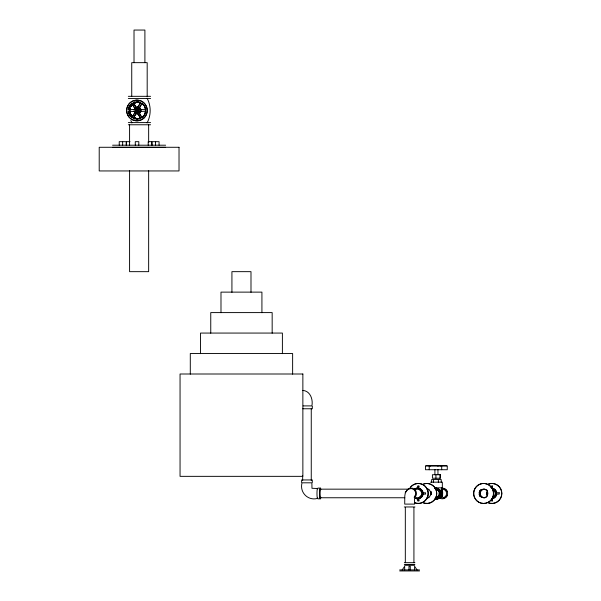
<?xml version="1.0" encoding="UTF-8"?>
<svg xmlns="http://www.w3.org/2000/svg" width="601" height="601" viewBox="0 0 601 601"><rect width="100%" height="100%" fill="white"/><g stroke="black" fill="none" stroke-linecap="round" stroke-linejoin="round"><path stroke-width="0.9" d="M301.627 482.408L301.627 479.951L312.295 479.951L312.295 482.408M441.69 469.734L441.727 466.045M447.272 466.045L447.264 469.734L425.523 469.734L425.508 466.045M437.34 499.221L442.599 496.253L442.576 490.356L442.404 496.253L437.34 499.221L436.025 498.492M440.548 496.298L435.267 499.221L440.548 496.298L440.661 493.323L440.578 490.401L435.319 487.434L440.578 490.401M440.375 490.401L440.353 496.298M128.404 109.698L129.47 106.069L130.86 104.251M145.495 111.245L144.428 114.866L141.836 117.616L138.35 111.531L145.69 111.245L144.616 114.866L142.031 117.616L138.35 111.531M417.162 488.508L417.575 486.029L418.867 486.029L418.867 488.508A4.996 4.958 -90 0 1 423.134 492.805M418.867 486.029L418.454 488.508L418.867 488.508M490.904 487.681L491.175 486.029L492.474 486.029L492.474 488.508A4.996 4.958 -90 0 1 496.742 492.805M492.474 486.029L492.061 488.508L492.474 488.508M405.675 492.775L405.945 491.408M405.465 491.791L404.781 496.118L404.706 504.104L414.547 504.104L414.547 498.777M147.065 122.92C151.204 115.294 151.204 105.799 147.065 98.181M135.195 109.698L135.548 109.412L131.867 103.327L135.36 109.412M131.867 117.616L135.548 111.531L131.867 117.616L129.283 114.866L128.208 111.245L135.548 111.531M134.782 101.967L133.197 102.553L137.043 108.616L140.506 102.553L136.855 101.667M136.855 108.616L140.266 103.312M133.197 118.389L136.878 112.304L133.197 118.389L137.043 119.268M138.35 109.412L142.031 103.327L144.616 106.069L145.69 109.698L138.35 109.412L138.703 109.698M138.538 109.412L142.031 103.327M402.189 569.913L404.676 566.3L404.676 569.913M135.548 109.412L128.208 109.698L129.283 106.069L132.062 103.327M135.586 109.81L136.855 109.157L137.982 109.81L137.982 111.125L136.855 111.786L135.586 111.125L135.721 109.81L135.586 111.125M139.116 118.968L140.702 118.389L137.644 113.063M140.702 118.389L136.855 119.268M134.586 101.967L139.312 101.967M136.855 112.327L136.69 112.304M128.329 96.325L150.588 96.325M128.329 98.489L150.588 98.489M133.197 102.553L136.69 108.638M136.855 109.157L137.982 109.81M137.982 111.125L137.847 109.81M128.329 122.604L150.588 122.604M128.329 124.768L150.588 124.768M130.041 141.671L126.51 141.671L126.51 145.202M112.582 145.202L165.651 145.202M112.582 147.32L165.651 147.32M303.152 405.9L311.896 405.9C313.204 399.425 310.289 390.898 302.761 390.402M302.829 408.763L312.31 408.763L312.31 406.306M425.959 465.602L446.828 465.602M425.959 466.038L446.828 466.038M430.526 482.167L442.336 482.167L442.336 487.854L436.273 487.854M317.944 488.087L320.386 488.087M317.538 488.508L311.972 488.297L311.881 482.813L302.04 482.813C299.388 492.362 307.937 501.084 317.538 498.409M319.897 489.161L408.53 489.161M422.728 492.805L425.606 492.805L425.606 494.112L422.728 494.112M486.494 492.805L486.908 492.805M486.494 494.112L486.908 494.112M319.897 497.756L404.796 497.756M420.114 498.071A4.996 4.958 -90 0 1 418.867 498.409L418.454 498.409L418.867 500.888L417.575 500.888L417.162 498.409M317.944 498.83L320.386 498.83M491.175 500.888L492.474 500.888L492.474 498.409A4.996 4.958 -90 0 0 496.742 494.112M404.285 506.966L414.96 506.966M404.33 562.686L414.915 562.686M404.33 564.752L414.915 564.752M404.676 565.09L414.577 565.09M399.71 569.913L419.536 569.913M399.71 570.95L419.536 570.95M133.392 118.389L134.782 118.968M436.318 498.492L437.543 499.221M141.836 103.327L144.428 106.069L145.495 109.698M132.062 117.616L129.47 114.866L128.404 111.245M417.056 569.913L414.577 566.3L414.577 569.913M137.02 112.304L140.506 118.389M130.86 120.44L131.859 122.92M492.061 498.409L492.474 500.888M429.227 466.045L429.234 469.734M442.231 487.854L442.231 493.323A5.469 5.439 -90 0 1 435.387 498.612M441.532 465.602L441.532 466.038M441.442 487.854L441.442 493.323A5.469 5.439 -90 0 1 436.003 498.8M441.217 482.167L441.217 479.538L431.646 479.538L431.646 482.167M440.48 465.602L440.48 466.038M439.947 474.722L439.947 478.231M438.798 465.602L438.798 466.038M438.347 479.538L438.347 482.167M437.956 469.471L437.956 474.722M437.363 465.602L437.363 466.038M435.935 474.722L435.935 478.231M434.906 469.471L434.906 474.722M433.569 479.538L433.569 482.167M430.286 465.602L430.286 466.038M429.895 465.602L429.895 466.038M418.867 498.409L418.867 500.888M413.924 507.394L413.924 562.634M410.273 569.913L410.273 566.3L408.973 566.3L408.973 569.913M405.322 507.394L405.322 562.634M311.258 408.763L311.258 480.492M302.664 475.834L302.664 480.492M292.627 374.16L292.627 353.531L190.292 353.531L190.292 374.16M282.395 353.666L282.395 333.067L200.524 333.067L200.524 353.666M272.163 333.179L272.163 312.595L210.756 312.595L210.756 333.179M261.923 312.7L261.923 292.124L220.988 292.124L220.988 312.7M250.993 292.311L250.993 271.66L231.926 271.66L231.926 292.311M159.07 145.202L159.07 141.671L152.053 141.671L152.053 145.202M155.561 141.671L155.561 145.202M151.707 145.202L151.707 141.671L148.199 141.671L148.199 145.202M148.65 124.768L148.65 142.565M148.65 170.631L148.65 271.66L129.583 271.66L129.583 170.631M147.185 96.325L147.185 62.654L131.739 62.654L131.739 96.325M144.901 62.654L144.901 30.05L134.015 30.05L134.015 62.654M138.808 145.202L138.808 141.671L135.278 141.671L135.278 145.202M129.583 124.768L129.583 145.374M126.187 145.202L126.187 141.671L119.231 141.671L119.231 145.202M122.657 141.671L122.657 145.202M128.614 104.529A10.36 10.292 -90 0 1 143.188 102.162A10.36 10.292 -90 0 1 145.119 116.894A10.36 10.292 -90 0 1 130.425 118.405M129.771 117.796A10.36 10.292 -90 0 1 128.133 105.288M141.708 103.432A8.121 8.068 -90 0 1 145.75 110.471M145.712 111.177A8.121 8.068 -90 0 1 141.708 117.503M141.085 117.834A8.121 8.068 -90 0 1 133.64 117.503M133.046 117.127A8.121 8.068 -90 0 1 129.636 111.177M129.606 110.471A8.121 8.068 -90 0 1 139.763 102.621M138.44 108.864A1.856 1.841 -90 0 1 139.364 110.471M139.297 110.952A1.856 1.841 -90 0 1 138.44 112.079M137.516 112.327A1.856 1.841 -90 0 1 136.6 112.079M141.265 117.834A8.121 8.068 90 0 1 133.813 117.503M131.672 105.25A8.121 8.068 90 0 0 130.86 106.407A8.196 8.144 -90 0 1 131.687 105.198M143.038 104.251A8.121 8.068 90 0 0 132.145 104.724A8.196 8.144 -90 0 1 140.025 102.553M143.556 116.211A8.121 8.068 90 0 1 141.889 117.503M137.674 113.874A3.403 3.381 90 0 1 135.984 113.416M134.752 112.169A3.403 3.381 90 0 1 134.414 111.35M134.414 109.592A3.403 3.381 90 0 1 134.752 108.766M135.285 108.067A3.403 3.381 90 0 1 138.553 107.181M139.364 107.526A3.403 3.381 90 0 1 139.364 113.416M137.516 113.874A3.403 3.381 90 0 1 135.826 113.416M135.127 112.875A3.403 3.381 90 0 1 135.127 108.067M135.826 107.526A3.403 3.381 90 0 1 138.395 107.181M139.207 107.526A3.403 3.381 90 0 1 139.207 113.416M140.206 118.382A8.196 8.144 90 0 1 134.023 117.563M132.34 116.263A8.196 8.144 90 0 1 131.048 114.566M130.718 113.935A8.196 8.144 90 0 1 130.229 112.59M129.951 110.471A8.196 8.144 90 0 1 130.079 109.044M131.048 106.369A8.196 8.144 90 0 1 131.859 105.198M134.023 103.372A8.196 8.144 90 0 1 140.206 102.553M143.677 116.263A8.196 8.144 -90 0 1 141.994 117.563M140.025 118.382A8.196 8.144 -90 0 1 133.85 117.563M485.901 489.484A4.297 4.267 -90 0 1 487.291 490.424M485.901 497.433A4.297 4.267 -90 0 1 480.079 494.3A4.297 4.267 -90 0 1 484.271 489.161M495.156 491.813A4.297 4.267 -90 0 1 495.156 495.104M494.232 496.501A4.297 4.267 -90 0 1 492.843 497.433M487.268 495.104A4.297 4.267 -90 0 1 487.268 491.813M488.14 484.226A9.999 9.932 -90 0 1 501.873 493.459A9.999 9.932 -90 0 1 488.14 502.699M488.02 484.226A9.999 9.932 -90 0 1 501.76 493.459A9.999 9.932 -90 0 1 488.02 502.699M491.926 488.508A4.996 4.958 -90 0 1 493.173 488.846M494.3 489.499A4.996 4.958 -90 0 1 495.863 491.55M496.193 492.805A4.996 4.958 -90 0 1 496.193 494.112M495.863 495.367A4.996 4.958 -90 0 1 494.3 497.418M491.934 488.162A5.341 5.304 -90 0 1 491.934 498.755M491.701 488.162A5.341 5.304 -90 0 1 491.701 498.755M492.64 489.484A4.297 4.267 -90 0 1 492.64 497.433M487.614 496.073A4.297 4.267 -90 0 1 487.614 490.844M487.704 494.022A4.297 4.267 -90 0 1 487.704 492.895M480.267 496.501A4.996 4.958 -90 0 1 479.282 494.112M479.282 492.805A4.996 4.958 -90 0 1 481.183 489.499M480.267 496.711A5.341 5.304 -90 0 1 479.215 494.157M479.215 492.76A5.341 5.304 -90 0 1 480.267 490.206M486.104 497.433A4.297 4.267 -90 0 1 480.237 494.022A4.297 4.267 -90 0 1 485.03 489.199M437.896 497.08A4.38 4.35 -90 0 1 436.852 497.53M437.52 489.499A4.38 4.35 -90 0 1 438.43 490.176M439.136 491.07A4.38 4.35 -90 0 1 439.586 492.121M437.648 497.08A4.38 4.35 -90 0 1 436.604 497.53M431.233 494.533A4.38 4.35 -90 0 1 431.187 492.264M436.904 488.395A5.101 5.071 -90 0 1 439.985 490.777M440.488 492.001A5.101 5.071 -90 0 1 440.488 494.646M439.173 496.937A5.101 5.071 -90 0 1 436.904 498.259M434.718 488.41A4.921 4.891 -90 0 1 439.902 493.023A4.921 4.891 -90 0 1 435.319 498.237M434.891 488.41A4.921 4.891 -90 0 1 440.075 493.023A4.921 4.891 -90 0 1 435.5 498.237M435.192 488.222A5.101 5.071 -90 0 1 440.263 493.323A5.101 5.071 -90 0 1 435.192 498.432M435.192 488.733A4.598 4.568 -90 0 1 436.371 497.763M436.664 489.289A4.177 4.154 -90 0 1 438.527 490.371M439.181 491.235A4.177 4.154 -90 0 1 439.601 492.242M439.181 495.412A4.177 4.154 -90 0 1 438.527 496.283M435.868 489.116A4.297 4.267 -90 0 1 435.282 497.613M430.97 494.691A4.297 4.267 -90 0 1 431.195 491.415M442.118 492.001A5.108 5.071 -90 0 1 439.752 497.748M442.171 491.13A4.921 4.891 -90 0 1 442.584 492.347M441.863 496.05A4.921 4.891 -90 0 1 441.029 497.019M439.97 497.733A4.921 4.891 -90 0 1 438.76 498.154M441.99 491.13A4.921 4.891 -90 0 1 442.411 492.347M441.69 496.05A4.921 4.891 -90 0 1 440.849 497.019M442.005 490.777A5.108 5.071 -90 0 1 442.689 493.323M442.516 494.646A5.108 5.071 -90 0 1 442.005 495.878M441.202 496.937A5.108 5.071 -90 0 1 438.925 498.259M408.943 488.883A4.951 4.921 -90 0 1 414.307 496.959M406.284 491.565A4.951 4.921 -90 0 1 408.372 489.169M406.223 491.408A5.371 5.334 -90 0 1 414.119 488.996A5.371 5.334 -90 0 1 414.923 497.26M409.409 488.846A9.999 9.932 -90 0 1 422.548 484.459A9.999 9.932 -90 0 1 427.281 497.553A9.999 9.932 -90 0 1 414.42 502.699M423.134 494.112A4.996 4.958 -90 0 1 421.241 497.418M413 485.03A9.999 9.932 -90 0 1 428.228 492.587A9.999 9.932 -90 0 1 414.532 502.699M410.453 487.373A9.999 9.932 -90 0 1 412.286 485.525M418.319 488.508A4.996 4.958 -90 0 1 420.692 489.499M421.609 490.424A4.996 4.958 -90 0 1 422.593 492.805M422.593 494.112A4.996 4.958 -90 0 1 421.609 496.501M419.573 498.071A4.996 4.958 -90 0 1 418.319 498.409M414.405 489.222A5.341 5.304 -90 0 1 422.894 492.76A5.341 5.304 -90 0 1 415.607 498.394M414.172 489.222A5.341 5.304 -90 0 1 421.316 489.853A5.341 5.304 -90 0 1 421.316 497.065A5.341 5.304 -90 0 1 414.172 497.696M415.764 489.484A4.297 4.267 -90 0 1 421.669 493.459A4.297 4.267 -90 0 1 415.764 497.433M317.749 498.034A4.951 0.563 -90 0 1 316.975 493.459A4.951 0.563 -90 0 1 317.749 488.883M320.573 497.433A4.297 0.488 -90 0 1 319.897 493.459A4.297 0.488 -90 0 1 320.573 489.484M320.814 497.26A5.371 0.609 -90 0 1 319.957 497.26A5.371 0.609 -90 0 1 319.957 489.665A5.371 0.609 -90 0 1 320.814 489.665M423.87 483.925A9.999 9.932 -90 0 1 436.777 493.894A9.999 9.932 -90 0 1 423.059 502.699M422.939 484.226A9.999 9.932 -90 0 1 436.672 493.459A9.999 9.932 -90 0 1 422.939 502.699M428.235 497.718A4.297 4.267 -90 0 1 427.116 497.718M427.116 489.199A4.297 4.267 -90 0 1 428.235 489.199M427.296 489.199A4.297 4.267 -90 0 1 427.296 497.718M443.29 488.545A4.951 4.921 -90 0 1 444.537 488.883M445.108 489.169A4.951 4.921 -90 0 1 447.197 491.565M447.197 495.352A4.951 4.921 -90 0 1 446.13 496.959M444.537 498.034A4.951 4.921 -90 0 1 443.29 498.372M442.328 489.161A4.297 4.267 -90 0 1 446.513 494.3A4.297 4.267 -90 0 1 440.691 497.433M442.328 488.087A5.371 5.334 -90 0 1 447.557 494.51A5.371 5.334 -90 0 1 440.285 498.424M419.243 489.484A4.297 4.267 -90 0 1 421.549 491.813M421.549 495.104A4.297 4.267 -90 0 1 419.243 497.433M427.469 489.161A4.297 4.267 -90 0 1 429.106 489.484M429.106 497.433A4.297 4.267 -90 0 1 427.469 497.756M135.976 110.306C136.727 112.672 137.802 108.646 135.976 110.306M179.023 147.283L99.21 147.283L99.21 170.947L179.023 170.947L179.023 147.283M302.866 374.002L180.052 374.002L180.052 476.345L302.866 476.345L302.866 374.002M440.443 474.722L432.42 474.722L432.42 478.231L440.443 478.231L440.443 474.722M499.206 492.805L496.336 492.805L496.336 494.112L499.206 494.112L499.206 492.805M144.127 117.796A10.36 10.292 -90 0 0 139.515 100.465A10.36 10.292 -90 0 0 126.909 113.153A10.36 10.292 -90 0 0 144.127 117.796M130.86 114.528A8.121 8.068 90 0 0 132.145 116.211A8.196 8.144 -90 0 1 130.868 114.566M129.808 111.177A8.121 8.068 90 0 0 130.537 113.905A8.196 8.144 -90 0 1 129.808 111.185M130.056 108.368A8.121 8.068 90 0 0 129.778 110.471A8.196 8.144 -90 0 1 130.056 108.345M491.535 499.544A9.999 9.932 -90 0 0 484.954 483.55A9.999 9.932 -90 0 0 474.474 497.282A9.999 9.932 -90 0 0 491.535 499.544M491.415 499.544A9.999 9.932 -90 0 0 484.834 483.55A9.999 9.932 -90 0 0 474.362 497.282A9.999 9.932 -90 0 0 491.415 499.544M486.923 496.073A4.297 4.267 -90 0 0 484.098 489.199A4.297 4.267 -90 0 0 479.59 495.104A4.297 4.267 -90 0 0 486.923 496.073"/></g></svg>
